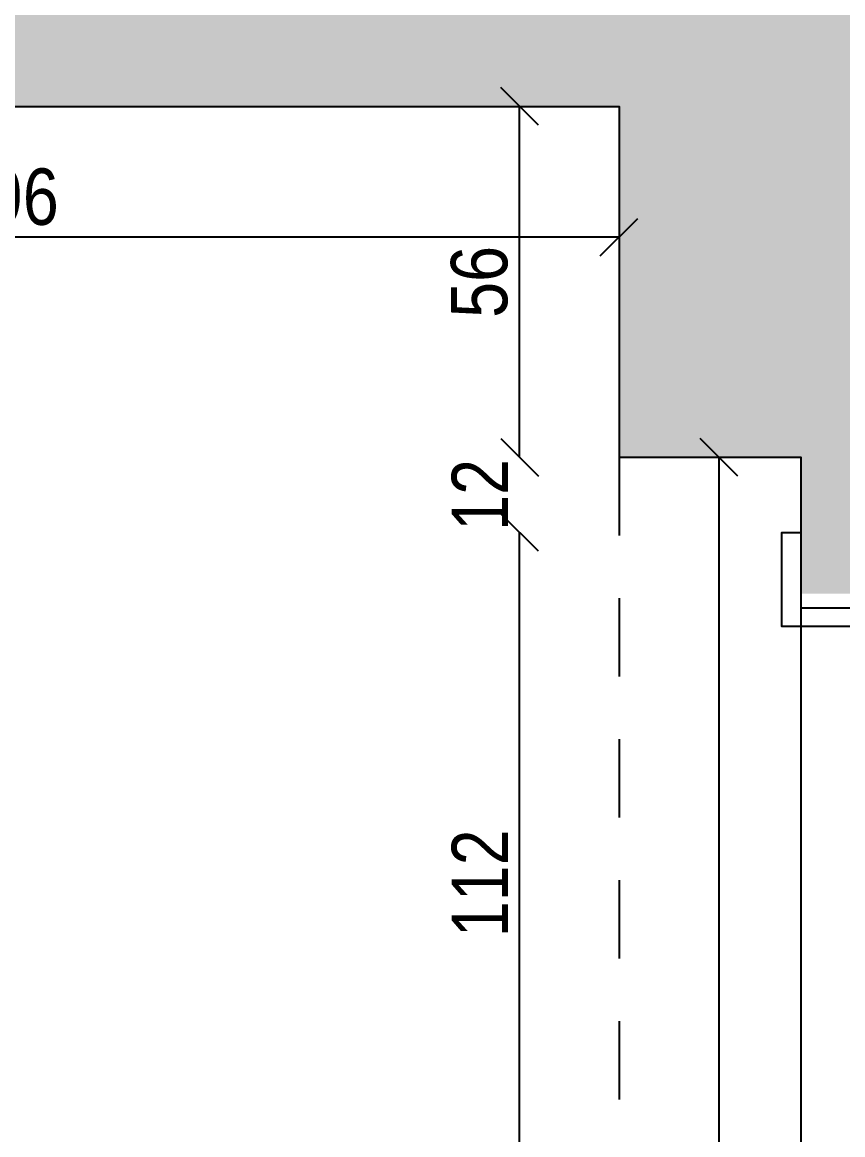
# Model space of a CAD drawing. Header units: metres. Extents: x 493 to 630, y -132 to -15.
# Drawn here: x 506.388 to 507.697, y -85.296 to -83.52 of the extents above; entities that cross this region are included whole.
import ezdxf

# ---------------------------------------------------------------- set-up
doc = ezdxf.new("R2010")
doc.units = ezdxf.units.M
doc.header["$MEASUREMENT"] = 0
doc.header["$PDMODE"] = 3
doc.linetypes.add('HIDDEN', pattern=[0.375, 0.25, -0.125])
for name, color, linetype in [('a_caramida', 2, 'Continuous'), ('a_cote_50', 9, 'Continuous'), ('a_grinzi', 253, 'HIDDEN'), ('a_pereti_hasuri', 253, 'Continuous'), ('a_tamplarie_usi', 6, 'Continuous')]:
    doc.layers.add(name, color=color, linetype=linetype)
doc.layers.add('a_suprafete', color=7, linetype='Continuous', plot=False)
doc.styles.get("Standard").update_dxf_attribs({"font": 'ARIALN.TTF'})
doc.dimstyles.new('50 cote', dxfattribs={"dimtxt": 0.09, "dimasz": 0.06, "dimexe": 0, "dimexo": 0, "dimgap": 0.018, "dimtad": 1, "dimdec": 1, "dimlfac": 100, "dimrnd": 0.5, "dimdsep": 46, "dimtxsty": 'Standard', "dimblk": 'OBLIQUE', "dimcen": 0.00045, "dimclrd": 256, "dimclrt": 4, "dimadec": 1, "dimazin": 0, "dimtfac": 1, "dimtdec": 1, "dimtix": 1, "dimtofl": 0, "dimtmove": 0, "dimatfit": 3, "dimldrblk": 'OBLIQUE', "dimfxl": 0, "dimtolj": 1, "dimtzin": 0, "dimarcsym": 0})

# ---------------------------------------------------------------- blocks, each defined once
blk = doc.blocks.new('_Oblique')
at = {"color": 0, "linetype": 'ByBlock', "lineweight": -2}
blk.add_line((-0.5, -0.5), (0.5, 0.5), dxfattribs=at)
blk = doc.blocks.new('*D565')
at = {"layer": 'a_cote_50', "lineweight": -2, "ltscale": 0.3}
blk.add_line((507.1815, -85.4545), (507.1815, -84.3345), dxfattribs=at)
at = {"layer": 'Defpoints', "color": 0, "ltscale": 0.3}
for p in [(507.1815, -84.3345), (507.6152, -84.3345), (507.6002, -85.4545)]:
    blk.add_point(p, dxfattribs=at)
at = {"layer": 'a_cote_50', "lineweight": -2, "ltscale": 0.3, "xscale": 0.06, "yscale": 0.06, "zscale": 0.06}
for p, rotation in [((507.1815, -84.3345), 90), ((507.1815, -85.4545), 270)]:
    blk.add_blockref('_Oblique', p, dxfattribs=dict(at, rotation=rotation))
at = {"layer": 'a_cote_50', "color": 4, "ltscale": 0.3, "insert": (507.1183, -84.8945), "char_height": 0.09, "attachment_point": 5, "rotation": 90}
blk.add_mtext('\\A1;112', dxfattribs=at)
blk = doc.blocks.new('*D566')
at = {"layer": 'Defpoints', "color": 0, "ltscale": 0.3}
for p in [(507.1815, -84.2145), (507.6302, -84.2145), (507.6152, -84.3345)]:
    blk.add_point(p, dxfattribs=at)
at = {"layer": 'a_cote_50', "color": 4, "ltscale": 0.3, "insert": (507.1183, -84.2745), "char_height": 0.09, "attachment_point": 5, "rotation": 90}
blk.add_mtext('\\A1;12', dxfattribs=at)
blk = doc.blocks.new('*D567')
at = {"layer": 'a_cote_50', "lineweight": -2, "ltscale": 0.3}
blk.add_line((507.1815, -84.2145), (507.1815, -83.6545), dxfattribs=at)
at = {"layer": 'Defpoints', "color": 0, "ltscale": 0.3}
for p in [(507.1815, -83.6545), (507.3402, -83.6545), (507.6302, -84.2145)]:
    blk.add_point(p, dxfattribs=at)
at = {"layer": 'a_cote_50', "lineweight": -2, "ltscale": 0.3, "xscale": 0.06, "yscale": 0.06, "zscale": 0.06}
for p, rotation in [((507.1815, -83.6545), 90), ((507.1815, -84.2145), 270)]:
    blk.add_blockref('_Oblique', p, dxfattribs=dict(at, rotation=rotation))
at = {"layer": 'a_cote_50', "color": 4, "ltscale": 0.3, "insert": (507.1176, -83.9345), "char_height": 0.09, "attachment_point": 5, "rotation": 90}
blk.add_mtext('\\A1;56', dxfattribs=at)
blk = doc.blocks.new('*D570')
at = {"layer": 'a_cote_50', "lineweight": -2, "ltscale": 0.3}
blk.add_line((507.4999, -88.0945), (507.4999, -84.2145), dxfattribs=at)
at = {"layer": 'Defpoints', "color": 0, "ltscale": 0.3}
for p in [(507.3838, -84.2145), (507.4999, -84.2145), (507.3838, -88.0945)]:
    blk.add_point(p, dxfattribs=at)
at = {"layer": 'a_cote_50', "lineweight": -2, "ltscale": 0.3, "xscale": 0.06, "yscale": 0.06, "zscale": 0.06}
for p, rotation in [((507.4999, -84.2145), 90), ((507.4999, -88.0945), 270)]:
    blk.add_blockref('_Oblique', p, dxfattribs=dict(at, rotation=rotation))
at = {"layer": 'a_cote_50', "color": 4, "ltscale": 0.3, "insert": (507.4359, -86.1545), "char_height": 0.09, "attachment_point": 5, "rotation": 90}
blk.add_mtext('\\A1;388', dxfattribs=at)
blk = doc.blocks.new('*D572')
at = {"layer": 'a_cote_50', "lineweight": -2, "ltscale": 0.3}
blk.add_line((507.3402, -83.8631), (505.3802, -83.8631), dxfattribs=at)
at = {"layer": 'Defpoints', "color": 0, "ltscale": 0.3}
for p in [(505.3802, -83.6545), (507.3402, -83.6545), (505.3802, -83.8631)]:
    blk.add_point(p, dxfattribs=at)
at = {"layer": 'a_cote_50', "lineweight": -2, "ltscale": 0.3, "xscale": 0.06, "yscale": 0.06, "zscale": 0.06, "rotation": 180}
blk.add_blockref('_Oblique', (505.3802, -83.8631), dxfattribs=at)
at = {"layer": 'a_cote_50', "lineweight": -2, "ltscale": 0.3, "xscale": 0.06, "yscale": 0.06, "zscale": 0.06}
blk.add_blockref('_Oblique', (507.3402, -83.8631), dxfattribs=at)
at = {"layer": 'a_cote_50', "color": 4, "ltscale": 0.3, "insert": (506.3602, -83.7991), "char_height": 0.09, "attachment_point": 5}
blk.add_mtext('\\A1;196', dxfattribs=at)

msp = doc.modelspace()

# ---------------------------------------------------------------- hatches: boundary and pattern name
at = {"layer": 'a_pereti_hasuri', "ltscale": 0.3}
h = msp.add_hatch(dxfattribs=at)
h.set_pattern_fill('ANSI33', color=256, scale=0.25, style=0)
h.set_pattern_definition([(45, (-4876.954644, 8292.469365), (-0.04419417382, 0.04419417382), []), (45, (-4876.91045, 8292.469365), (-0.04419417382, 0.04419417382), [0.03125, -0.015625])])
h.paths.add_polyline_path([(515.4135, -80.0895), (515.1878, -80.0895), (515.1878, -85.5895), (515.9378, -85.5895), (515.9378, -85.9245), (515.0478, -85.9245), (515.0478, -89.4345), (515.8278, -89.4345), (515.8278, -89.7345), (515.0978, -89.7345), (515.0978, -89.8445), (514.5228, -89.8445), (514.5228, -79.8645), (514.2248, -79.8645), (514.2248, -79.3896), (515.4135, -79.3896)])
h.paths.add_polyline_path([(511.2148, -79.3896), (511.2148, -79.8745), (511.5148, -79.8745), (511.5148, -80.2945), (511.9648, -80.2945), (511.9648, -79.8645), (512.2648, -79.8645), (512.2648, -79.3896)])
h.paths.add_polyline_path([(509.2548, -79.3896), (504.215, -79.3896), (504.8437, -83.8123), (505.3911, -83.7324), (505.3802, -83.6545), (507.3402, -83.6545), (507.3402, -84.2145), (507.6302, -84.2145), (507.6302, -84.4319), (507.8085, -84.4319), (507.8085, -82.4693), (507.67, -82.4693), (507.67, -82.6991), (507.54, -82.6991), (507.54, -83.1791), (505.31, -83.1791), (504.82, -79.7291), (507.53, -79.7291), (507.53, -80.0241), (507.67, -80.0241), (507.67, -81.4693), (507.8085, -81.4693), (507.8085, -79.7291), (508.5048, -79.7291), (508.5048, -80.3145), (508.9548, -80.3145), (508.9548, -79.8745), (509.2548, -79.8745)])
h.paths.add_polyline_path([(505.8255, -86.817), (505.5724, -85.0197), (505.0267, -85.0994), (505.2822, -86.8963)])
h.paths.add_polyline_path([(506.2097, -89.5401), (506.1899, -89.4045), (507.3665, -89.4045), (507.3665, -89.5545), (508.5593, -89.5545), (508.5593, -90.7045), (508.9085, -90.7045), (508.9085, -89.4245), (507.8085, -89.4245), (507.8085, -85.3745), (507.6302, -85.3745), (507.6302, -88.0945), (507.3271, -88.0945), (507.3271, -88.6745), (506.0871, -88.6745), (506.0068, -88.1043), (505.4651, -88.1834), (505.6692, -89.619)])
h.paths.add_polyline_path([(509.2135, -92.7946), (509.2135, -91.9545), (508.9085, -91.9545), (508.9085, -91.5345), (508.4665, -91.5345), (508.4665, -91.9845), (507.8165, -91.9845), (507.8165, -91.2845), (507.3665, -91.2845), (507.3665, -91.9845), (506.5665, -91.9845), (506.3975, -90.8264), (505.8522, -90.906), (506.1203, -92.7946)])
h.paths.add_polyline_path([(512.2035, -92.7946), (512.2035, -91.9845), (511.9185, -91.9845), (511.9185, -91.5345), (511.4585, -91.5345), (511.4585, -91.9545), (511.1635, -91.9545), (511.1635, -92.7946)])
h.paths.add_polyline_path([(515.2335, -92.7946), (515.2335, -92.1945), (514.9285, -92.1945), (514.9285, -91.5345), (514.4485, -91.5345), (514.4485, -91.9845), (514.1535, -91.9845), (514.1535, -92.7946)])

# ---------------------------------------------------------------- linework, layer by layer
at = {"layer": 'a_caramida', "ltscale": 0.3}
msp.add_lwpolyline([(504.215, -79.3896), (504.8437, -83.8123), (505.3911, -83.7324), (505.3802, -83.6545), (507.3402, -83.6545), (507.3402, -84.2145), (507.6302, -84.2145), (507.6302, -84.4545), (507.8085, -84.4545), (507.8085, -82.4693)], dxfattribs=at)
at = {"layer": 'a_grinzi', "ltscale": 0.5}
msp.add_lwpolyline([(507.3402, -84.2145), (507.3402, -88.0945)], dxfattribs=at)
at = {"layer": 'a_suprafete', "ltscale": 0.3}
msp.add_lwpolyline([(507.3271, -88.6745), (506.0871, -88.6745), (505.3802, -83.6545), (507.3402, -83.6545), (507.3402, -84.2145), (507.6302, -84.2145), (507.6302, -88.0945), (507.3271, -88.0945)], close=True, dxfattribs=at)
at = {"layer": 'a_tamplarie_usi', "ltscale": 0.3}
msp.add_lwpolyline([(507.6302, -84.4545), (507.8085, -84.4545), (507.8085, -84.3345), (507.8385, -84.3345), (507.8385, -84.4545), (507.8385, -84.4845), (507.6302, -84.4845), (507.6002, -84.4845), (507.6002, -84.3345), (507.6302, -84.3345)], close=True, dxfattribs=at)

# ---------------------------------------------------------------- dimensions: what is measured, and where the dimension line sits
at = {"layer": 'a_cote_50', "ltscale": 0.3}
for base, p1, p2, picture, middle in [((507.1815, -83.6545), (507.6302, -84.2145), (507.3402, -83.6545), '*D567', (507.1176, -83.9345)), ((507.1815, -84.2145), (507.6152, -84.3345), (507.6302, -84.2145), '*D566', (507.1183, -84.2745)), ((507.1815, -84.3345), (507.6002, -85.4545), (507.6152, -84.3345), '*D565', (507.1183, -84.8945))]:
    dim = msp.add_linear_dim(base=base, p1=p1, p2=p2, angle=90, dimstyle='50 cote', override={"dimtmove": 1}, dxfattribs=at)
    dim.commit()
    dim.dimension.update_dxf_attribs({"geometry": picture, "text_midpoint": middle})
dim = msp.add_linear_dim(base=(505.3802, -83.8631), p1=(507.3402, -83.6545), p2=(505.3802, -83.6545), dimstyle='50 cote', dxfattribs=at)
dim.commit()
dim.dimension.update_dxf_attribs({"geometry": '*D572', "text_midpoint": (506.3602, -83.7991)})
dim = msp.add_linear_dim(base=(507.4999, -84.2145), p1=(507.3838, -88.0945), p2=(507.3838, -84.2145), angle=90, dimstyle='50 cote', dxfattribs=at)
dim.commit()
dim.dimension.update_dxf_attribs({"geometry": '*D570', "text_midpoint": (507.4359, -86.1545)})

doc.saveas('drawing.dxf')
